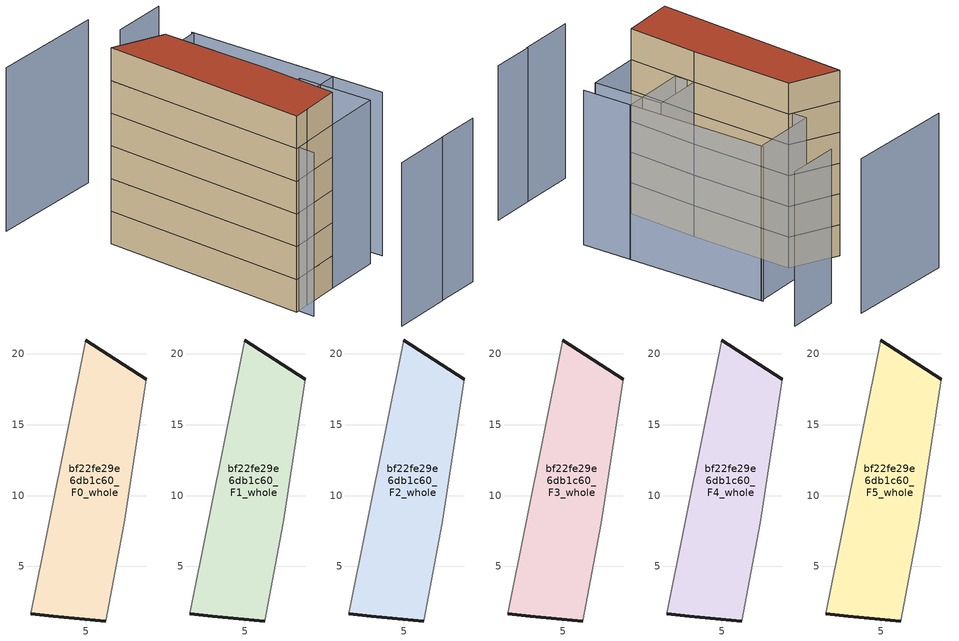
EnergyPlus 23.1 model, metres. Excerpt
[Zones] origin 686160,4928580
bf22fe29e6db1c60_F0_whole
 floor ground (EU_floor_Construction): 9.24,18.21 7.71,8.08 6.39,1.16 2.68,1.51 1.12,1.66 4.98,20.96 z0
 wall outside (EU_wall_Construction): 9.24,18.21 4.98,20.96 / 1.12,1.66 2.68,1.51 6.39,1.16 z0:3
 wall adiabatic (EU_wall_Construction): 4.98,20.96 1.12,1.66 / 6.39,1.16 7.71,8.08 9.24,18.21 z0:3
bf22fe29e6db1c60_F1_whole
 floor to bf22fe29e6db1c60_F0_whole (EU_floor_Construction): 9.24,18.21 7.71,8.08 6.39,1.16 2.68,1.51 1.12,1.66 4.98,20.96 z3
 wall outside (EU_wall_Construction): 9.24,18.21 4.98,20.96 / 1.12,1.66 2.68,1.51 6.39,1.16 z3:6
 wall adiabatic (EU_wall_Construction): 4.98,20.96 1.12,1.66 / 6.39,1.16 7.71,8.08 9.24,18.21 z3:6
bf22fe29e6db1c60_F2_whole
 floor to bf22fe29e6db1c60_F1_whole (EU_floor_Construction): 9.24,18.21 7.71,8.08 6.39,1.16 2.68,1.51 1.12,1.66 4.98,20.96 z6
 wall outside (EU_wall_Construction): 9.24,18.21 4.98,20.96 / 1.12,1.66 2.68,1.51 6.39,1.16 z6:9
 wall adiabatic (EU_wall_Construction): 4.98,20.96 1.12,1.66 / 6.39,1.16 7.71,8.08 9.24,18.21 z6:9
bf22fe29e6db1c60_F3_whole
 floor to bf22fe29e6db1c60_F2_whole (EU_floor_Construction): 9.24,18.21 7.71,8.08 6.39,1.16 2.68,1.51 1.12,1.66 4.98,20.96 z9
 wall outside (EU_wall_Construction): 9.24,18.21 4.98,20.96 / 1.12,1.66 2.68,1.51 6.39,1.16 z9:12
 wall adiabatic (EU_wall_Construction): 4.98,20.96 1.12,1.66 / 6.39,1.16 7.71,8.08 9.24,18.21 z9:12
bf22fe29e6db1c60_F4_whole
 floor to bf22fe29e6db1c60_F3_whole (EU_floor_Construction): 9.24,18.21 7.71,8.08 6.39,1.16 2.68,1.51 1.12,1.66 4.98,20.96 z12
 wall outside (EU_wall_Construction): 9.24,18.21 4.98,20.96 / 1.12,1.66 2.68,1.51 6.39,1.16 z12:15
 wall adiabatic (EU_wall_Construction): 4.98,20.96 1.12,1.66 / 6.39,1.16 7.71,8.08 9.24,18.21 z12:15
bf22fe29e6db1c60_F5_whole
 floor to bf22fe29e6db1c60_F4_whole (EU_floor_Construction): 9.24,18.21 7.71,8.08 6.39,1.16 2.68,1.51 1.12,1.66 4.98,20.96 z15
 wall outside (EU_wall_Construction): 9.24,18.21 4.98,20.96 / 1.12,1.66 2.68,1.51 6.39,1.16 z15:18
 wall adiabatic (EU_wall_Construction): 4.98,20.96 1.12,1.66 / 6.39,1.16 7.71,8.08 9.24,18.21 z15:18
 roof outside (EU_roof_Construction): 6.39,1.16 7.71,8.08 9.24,18.21 4.98,20.96 1.12,1.66 2.68,1.51 z18
shading: 8.59,-7.86 12.89,-8.45 / 2.98,-7.14 8.65,-7.89 / 13.58,0.33 15.88,19.28 / 4.98,20.96 1.13,0.06 / 13.95,27.87 2.96,29.65 / 18.85,23.96 13.49,24.69 / 12.63,7.5 11.8,0.52 / 11.8,0.52 6.39,1.16 / 6.39,1.16 7.22,8.14 / 7.22,8.14 12.63,7.5 / 15.86,19.08 14.18,5.26 / 14.18,5.26 7.47,6.07 / 7.47,6.07 9.15,19.89 / 9.15,19.89 15.86,19.08 z0:15
[Building]
EU S2 Campaign: North Axis=0; Terrain=City; Solar Distribution=FullExterior
[Site:Location]
Bologna: Latitude=44.5; Longitude=11.25; Time Zone=1; Elevation=37
[SizingPeriod:WeatherFileDays]
AnnualSizingPeriod: Begin Month=1; Begin Day of Month=1; End Month=12; End Day of Month=31; Day of Week for Start Day=Monday; Use Weather File Daylight Saving Period=No; Use Weather File Rain and Snow Indicators=No
[MATERIAL]
EU_InternalMass_Material: Roughness=MediumRough; Thickness=0.1; Conductivity=1; Density=1800; Specific Heat=900; Thermal Absorptance=0.9; Solar Absorptance=0.7; Visible Absorptance=0.7
[MATERIAL:NOMASS] Roughness=MediumRough; Thermal Absorptance=0.9; Solar Absorptance=0.7; Visible Absorptance=0.7
Name | Thermal Resistance
EU_wall_NoMass | 0.905828
EU_roof_NoMass | 0.37593
EU_floor_NoMass | 0.67114
[CONSTRUCTION]
EU_wall_Construction: EU_wall_NoMass
EU_roof_Construction: EU_roof_NoMass
EU_floor_Construction: EU_floor_NoMass
EU_InternalMass_Construction: EU_InternalMass_Material
[ZONE] Type=1; Multiplier=1; Ceiling Height=autocalculate; Volume=280.354; Floor Area=autocalculate; Part of Total Floor Area=Yes
bf22fe29e6db1c60_F0_whole; bf22fe29e6db1c60_F1_whole; bf22fe29e6db1c60_F2_whole; bf22fe29e6db1c60_F3_whole; bf22fe29e6db1c60_F4_whole; bf22fe29e6db1c60_F5_whole
[INTERNALMASS] Construction=EU_InternalMass_Construction; Surface Area=93.4513
Name | Zone or ZoneList
bf22fe29e6db1c60_F0_whole_EU_InternalMass | bf22fe29e6db1c60_F0_whole
bf22fe29e6db1c60_F1_whole_EU_InternalMass | bf22fe29e6db1c60_F1_whole
bf22fe29e6db1c60_F2_whole_EU_InternalMass | bf22fe29e6db1c60_F2_whole
bf22fe29e6db1c60_F3_whole_EU_InternalMass | bf22fe29e6db1c60_F3_whole
bf22fe29e6db1c60_F4_whole_EU_InternalMass | bf22fe29e6db1c60_F4_whole
bf22fe29e6db1c60_F5_whole_EU_InternalMass | bf22fe29e6db1c60_F5_whole
[OTHEREQUIPMENT] Fuel Type=Electricity; Design Level Calculation Method=Watts/Area; Power per Zone Floor Area=1; Fraction Latent=0; Fraction Radiant=0; Fraction Lost=0; Carbon Dioxide Generation Rate=0; EndUse Subcategory=EU_Step8_InternalGains
Name | Zone or ZoneList or Space or SpaceList | Schedule
EU_Step8_InternalGain_bf22fe29e6db1c60_F0_whole_f000 | bf22fe29e6db1c60_F0_whole | EU_Step8_GainSchedule_bf22fe29e6db1c60_F0_whole_f000
EU_Step8_InternalGain_bf22fe29e6db1c60_F1_whole_f000 | bf22fe29e6db1c60_F1_whole | EU_Step8_GainSchedule_bf22fe29e6db1c60_F1_whole_f000
EU_Step8_InternalGain_bf22fe29e6db1c60_F2_whole_f000 | bf22fe29e6db1c60_F2_whole | EU_Step8_GainSchedule_bf22fe29e6db1c60_F2_whole_f000
EU_Step8_InternalGain_bf22fe29e6db1c60_F3_whole_f000 | bf22fe29e6db1c60_F3_whole | EU_Step8_GainSchedule_bf22fe29e6db1c60_F3_whole_f000
EU_Step8_InternalGain_bf22fe29e6db1c60_F4_whole_f000 | bf22fe29e6db1c60_F4_whole | EU_Step8_GainSchedule_bf22fe29e6db1c60_F4_whole_f000
EU_Step8_InternalGain_bf22fe29e6db1c60_F5_whole_f000 | bf22fe29e6db1c60_F5_whole | EU_Step8_GainSchedule_bf22fe29e6db1c60_F5_whole_f000
[ZONEVENTILATION:DESIGNFLOWRATE] Schedule=EU_AlwaysOn; Design Flow Rate Calculation Method=AirChanges/Hour; Air Changes per Hour=0.73129; Ventilation Type=Natural; Fan Pressure Rise=0; Fan Total Efficiency=1; Constant Term Coefficient=1; Temperature Term Coefficient=0; Velocity Term Coefficient=0; Velocity Squared Term Coefficient=0; Minimum Indoor Temperature=-100; Maximum Indoor Temperature=100; Delta Temperature=-100; Minimum Outdoor Temperature=-100; Maximum Outdoor Temperature=100; Maximum Wind Speed=40
Name | Zone or ZoneList or Space or SpaceList
EU_ConstantAir_bf22fe29e6db1c60_F0_whole | bf22fe29e6db1c60_F0_whole
EU_ConstantAir_bf22fe29e6db1c60_F1_whole | bf22fe29e6db1c60_F1_whole
EU_ConstantAir_bf22fe29e6db1c60_F2_whole | bf22fe29e6db1c60_F2_whole
EU_ConstantAir_bf22fe29e6db1c60_F3_whole | bf22fe29e6db1c60_F3_whole
EU_ConstantAir_bf22fe29e6db1c60_F4_whole | bf22fe29e6db1c60_F4_whole
EU_ConstantAir_bf22fe29e6db1c60_F5_whole | bf22fe29e6db1c60_F5_whole
[HVACTEMPLATE:THERMOSTAT] Constant Heating Setpoint=20; Constant Cooling Setpoint=50
EU_HeatOnly_bf22fe29e6db1c60_F0_whole; EU_HeatOnly_bf22fe29e6db1c60_F1_whole; EU_HeatOnly_bf22fe29e6db1c60_F2_whole; EU_HeatOnly_bf22fe29e6db1c60_F3_whole; EU_HeatOnly_bf22fe29e6db1c60_F4_whole; EU_HeatOnly_bf22fe29e6db1c60_F5_whole
[HVACTEMPLATE:ZONE:IDEALLOADSAIRSYSTEM] System Availability Schedule=EU_AlwaysOn; Maximum Heating Supply Air Temperature=50; Minimum Cooling Supply Air Temperature=13; Maximum Heating Supply Air Humidity Ratio=0.0156; Minimum Cooling Supply Air Humidity Ratio=0.0077; Heating Limit=NoLimit; Cooling Limit=NoLimit; Heating Availability Schedule=EU_AlwaysOn; Cooling Availability Schedule=EU_CoolingOff; Dehumidification Control Type=ConstantSensibleHeatRatio; Cooling Sensible Heat Ratio=0.7; Dehumidification Setpoint=60; Humidification Control Type=None; Humidification Setpoint=30; Outdoor Air Method=None; Outdoor Air Flow Rate per Person=0.00944; Outdoor Air Flow Rate per Zone Floor Area=0; Outdoor Air Flow Rate per Zone=0; Demand Controlled Ventilation Type=None; Outdoor Air Economizer Type=NoEconomizer; Heat Recovery Type=None; Sensible Heat Recovery Effectiveness=0.7; Latent Heat Recovery Effectiveness=0.65
Name | Template Thermostat
bf22fe29e6db1c60_F0_whole | EU_HeatOnly_bf22fe29e6db1c60_F0_whole
bf22fe29e6db1c60_F1_whole | EU_HeatOnly_bf22fe29e6db1c60_F1_whole
bf22fe29e6db1c60_F2_whole | EU_HeatOnly_bf22fe29e6db1c60_F2_whole
bf22fe29e6db1c60_F3_whole | EU_HeatOnly_bf22fe29e6db1c60_F3_whole
bf22fe29e6db1c60_F4_whole | EU_HeatOnly_bf22fe29e6db1c60_F4_whole
bf22fe29e6db1c60_F5_whole | EU_HeatOnly_bf22fe29e6db1c60_F5_whole
[SIZING:ZONE] Zone Cooling Design Supply Air Temperature Input Method=SupplyAirTemperature; Zone Cooling Design Supply Air Temperature=13; Zone Heating Design Supply Air Temperature Input Method=SupplyAirTemperature; Zone Heating Design Supply Air Temperature=50; Zone Cooling Design Supply Air Humidity Ratio=0.008; Zone Heating Design Supply Air Humidity Ratio=0.008; Cooling Design Air Flow Method=DesignDay; Cooling Design Air Flow Rate=0; Cooling Minimum Air Flow per Zone Floor Area=0.000762; Cooling Minimum Air Flow=0; Cooling Minimum Air Flow Fraction=0.2; Heating Design Air Flow Method=DesignDay; Heating Design Air Flow Rate=0; Heating Maximum Air Flow per Zone Floor Area=0.002032; Heating Maximum Air Flow=0.141576; Heating Maximum Air Flow Fraction=0.3; Account for Dedicated Outdoor Air System=No; Dedicated Outdoor Air System Control Strategy=NeutralSupplyAir; Dedicated Outdoor Air Low Setpoint Temperature for Design=autosize; Dedicated Outdoor Air High Setpoint Temperature for Design=autosize; Zone Load Sizing Method=Sensible Load Only No Latent Load; Zone Latent Cooling Design Supply Air Humidity Ratio Input Method=HumidityRatioDifference; Zone Cooling Design Supply Air Humidity Ratio Difference=0.005; Zone Latent Heating Design Supply Air Humidity Ratio Input Method=HumidityRatioDifference; Zone Humidification Design Supply Air Humidity Ratio Difference=0.005
bf22fe29e6db1c60_F0_whole; bf22fe29e6db1c60_F1_whole; bf22fe29e6db1c60_F2_whole; bf22fe29e6db1c60_F3_whole; bf22fe29e6db1c60_F4_whole; bf22fe29e6db1c60_F5_whole
[SCHEDULE:CONSTANT]
Name | Hourly Value
EU_AlwaysOn | 1
EU_CoolingOff | 0
[SCHEDULE:FILE] Column Number=1; Rows to Skip at Top=0; Number of Hours of Data=8760; Column Separator=Comma; Interpolate to Timestep=No; Minutes per Item=60; Adjust Schedule for Daylight Savings=Yes
Name | File
EU_Step8_GainSchedule_bf22fe29e6db1c60_F0_whole_f000 | ../../schedules/bf22fe29e6db1c60/bf22fe29e6db1c60_F0_whole_f000_gain.csv
EU_Step8_GainSchedule_bf22fe29e6db1c60_F1_whole_f000 | ../../schedules/bf22fe29e6db1c60/bf22fe29e6db1c60_F1_whole_f000_gain.csv
EU_Step8_GainSchedule_bf22fe29e6db1c60_F2_whole_f000 | ../../schedules/bf22fe29e6db1c60/bf22fe29e6db1c60_F2_whole_f000_gain.csv
EU_Step8_GainSchedule_bf22fe29e6db1c60_F3_whole_f000 | ../../schedules/bf22fe29e6db1c60/bf22fe29e6db1c60_F3_whole_f000_gain.csv
EU_Step8_GainSchedule_bf22fe29e6db1c60_F4_whole_f000 | ../../schedules/bf22fe29e6db1c60/bf22fe29e6db1c60_F4_whole_f000_gain.csv
EU_Step8_GainSchedule_bf22fe29e6db1c60_F5_whole_f000 | ../../schedules/bf22fe29e6db1c60/bf22fe29e6db1c60_F5_whole_f000_gain.csv
